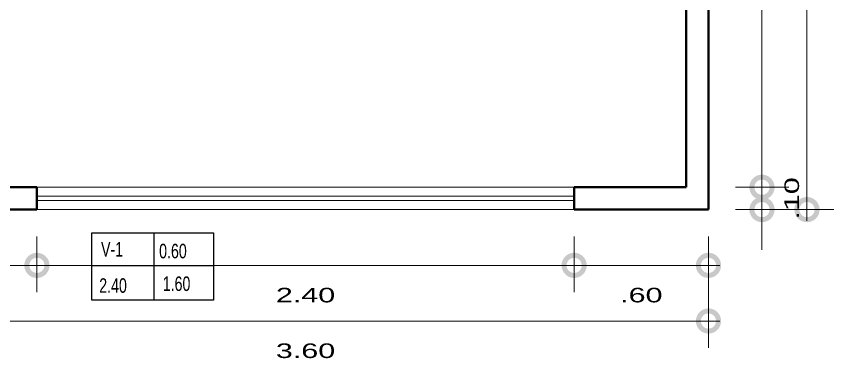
# Model space of a CAD drawing. Header units: inches. Extents: x 155.3 to 248.5, y 20.6 to 88.6.
# Drawn here: x 166.218 to 169.925, y 64.894 to 66.43 of the extents above; entities that cross this region are included whole.
import ezdxf

# ---------------------------------------------------------------- set-up
doc = ezdxf.new("R2010")
doc.units = ezdxf.units.IN
doc.header["$MEASUREMENT"] = 0
doc.linetypes.add('CONTINUA', pattern=[0])
for name, color, linetype in [('COTAS', 252, 'Continuous'), ('MURO', 7, 'Continuous'), ('MURO BAJO', 144, 'Continuous'), ('VENTANAS', 40, 'Continuous')]:
    doc.layers.add(name, color=color, linetype=linetype)
doc.styles.add('Celso', font='swissel.ttf', dxfattribs={"width": 1.5})
doc.styles.get("Standard").update_dxf_attribs({"font": 'arial.ttf'})
doc.dimstyles.new('PLANTA 1-50', dxfattribs={"dimtxt": 0.065, "dimasz": 0.18, "dimexe": 0.12, "dimexo": 0.12, "dimgap": 0.1, "dimtad": 2, "dimzin": 4, "dimdsep": 46, "dimtxsty": 'Celso', "dimblk": 'DOTSMALL', "dimcen": 0.065, "dimdle": 0.05, "dimclrd": 14, "dimclre": 251, "dimclrt": 256, "dimaunit": 1, "dimadec": 4, "dimazin": 1, "dimtfac": 1, "dimtix": 1, "dimtmove": 0, "dimatfit": 3, "dimldrblk": 'DOTSMALL', "dimfxl": 1, "dimlwd": 9, "dimlwe": 9, "dimarcsym": 0})

# ---------------------------------------------------------------- blocks, each defined once
blk = doc.blocks.new('_DotSmall')
at = {"color": 0, "linetype": 'ByBlock', "lineweight": 0, "const_width": 0.5}
blk.add_lwpolyline([(-0.0625, 0, 1), (0.0625, 0, 1)], format="xyb", close=True, dxfattribs=at)
blk = doc.blocks.new('*D27')
at = {"layer": 'COTAS', "color": 251, "linetype": 'CONTINUA', "lineweight": 9, "transparency": 16777216}
blk.add_line((165.7084, 65.4476), (165.7084, 65.1985), dxfattribs=at)
at = {"layer": 'COTAS', "color": 251, "linetype": 'Continuous', "lineweight": 9, "transparency": 16777216}
blk.add_line((166.3084, 65.4476), (166.3084, 65.1985), dxfattribs=at)
at = {"layer": 'COTAS', "color": 14, "linetype": 'CONTINUA', "lineweight": 9, "transparency": 16777216}
blk.add_line((165.6584, 65.3185), (166.3584, 65.3185), dxfattribs=at)
at = {"layer": 'Defpoints', "color": 0, "lineweight": 0, "transparency": 16777216}
for p in [(165.7084, 65.5676), (166.3084, 65.5676), (166.3084, 65.3185)]:
    blk.add_point(p, dxfattribs=at)
at = {"layer": 'COTAS', "color": 14, "lineweight": 9, "transparency": 16777216, "xscale": 0.18, "yscale": 0.18, "zscale": 0.18, "rotation": 180}
blk.add_blockref('_DotSmall', (165.7084, 65.3185), dxfattribs=at)
at = {"layer": 'COTAS', "color": 14, "lineweight": 9, "transparency": 16777216, "xscale": 0.18, "yscale": 0.18, "zscale": 0.18}
blk.add_blockref('_DotSmall', (166.3084, 65.3185), dxfattribs=at)
at = {"layer": 'COTAS', "lineweight": 0, "transparency": 16777216, "insert": (166.0084, 65.1852), "char_height": 0.065, "attachment_point": 5, "style": 'Celso'}
blk.add_mtext('.60', dxfattribs=at)
blk = doc.blocks.new('*D28')
at = {"layer": 'COTAS', "color": 251, "linetype": 'CONTINUA', "lineweight": 9, "transparency": 16777216}
blk.add_line((166.3084, 65.4476), (166.3084, 65.1985), dxfattribs=at)
at = {"layer": 'COTAS', "color": 251, "linetype": 'Continuous', "lineweight": 9, "transparency": 16777216}
blk.add_line((168.7084, 65.4476), (168.7084, 65.1985), dxfattribs=at)
at = {"layer": 'COTAS', "color": 14, "linetype": 'CONTINUA', "lineweight": 9, "transparency": 16777216}
blk.add_line((166.2584, 65.3185), (168.7584, 65.3185), dxfattribs=at)
at = {"layer": 'Defpoints', "color": 0, "lineweight": 0, "transparency": 16777216}
for p in [(166.3084, 65.5676), (168.7084, 65.5676), (168.7084, 65.3185)]:
    blk.add_point(p, dxfattribs=at)
at = {"layer": 'COTAS', "color": 14, "lineweight": 9, "transparency": 16777216, "xscale": 0.18, "yscale": 0.18, "zscale": 0.18, "rotation": 180}
blk.add_blockref('_DotSmall', (166.3084, 65.3185), dxfattribs=at)
at = {"layer": 'COTAS', "color": 14, "lineweight": 9, "transparency": 16777216, "xscale": 0.18, "yscale": 0.18, "zscale": 0.18}
blk.add_blockref('_DotSmall', (168.7084, 65.3185), dxfattribs=at)
at = {"layer": 'COTAS', "lineweight": 0, "transparency": 16777216, "insert": (167.5084, 65.1851), "char_height": 0.065, "attachment_point": 5, "style": 'Celso'}
blk.add_mtext('2.40', dxfattribs=at)
blk = doc.blocks.new('*D29')
at = {"layer": 'COTAS', "color": 251, "linetype": 'CONTINUA', "lineweight": 9, "transparency": 16777216}
blk.add_line((168.7084, 65.4476), (168.7084, 65.1985), dxfattribs=at)
at = {"layer": 'COTAS', "color": 251, "linetype": 'Continuous', "lineweight": 9, "transparency": 16777216}
blk.add_line((169.3084, 65.4476), (169.3084, 65.1985), dxfattribs=at)
at = {"layer": 'COTAS', "color": 14, "linetype": 'CONTINUA', "lineweight": 9, "transparency": 16777216}
blk.add_line((168.6584, 65.3185), (169.3584, 65.3185), dxfattribs=at)
at = {"layer": 'Defpoints', "color": 0, "lineweight": 0, "transparency": 16777216}
for p in [(168.7084, 65.5676), (169.3084, 65.5676), (169.3084, 65.3185)]:
    blk.add_point(p, dxfattribs=at)
at = {"layer": 'COTAS', "color": 14, "lineweight": 9, "transparency": 16777216, "xscale": 0.18, "yscale": 0.18, "zscale": 0.18, "rotation": 180}
blk.add_blockref('_DotSmall', (168.7084, 65.3185), dxfattribs=at)
at = {"layer": 'COTAS', "color": 14, "lineweight": 9, "transparency": 16777216, "xscale": 0.18, "yscale": 0.18, "zscale": 0.18}
blk.add_blockref('_DotSmall', (169.3084, 65.3185), dxfattribs=at)
at = {"layer": 'COTAS', "lineweight": 0, "transparency": 16777216, "insert": (169.0084, 65.1852), "char_height": 0.065, "attachment_point": 5, "style": 'Celso'}
blk.add_mtext('.60', dxfattribs=at)
blk = doc.blocks.new('*D30')
at = {"layer": 'COTAS', "color": 14, "linetype": 'CONTINUA', "lineweight": 9, "transparency": 16777216}
for p, q in [((169.5474, 65.6676), (169.5474, 65.8476)), ((169.5474, 65.5676), (169.5474, 65.6676)), ((169.5474, 65.5676), (169.5474, 65.3876))]:
    blk.add_line(p, q, dxfattribs=at)
at = {"layer": 'COTAS', "color": 251, "linetype": 'Continuous', "lineweight": 9, "transparency": 16777216}
blk.add_line((169.4284, 65.6676), (169.6674, 65.6676), dxfattribs=at)
at = {"layer": 'COTAS', "color": 251, "linetype": 'CONTINUA', "lineweight": 9, "transparency": 16777216}
blk.add_line((169.4284, 65.5676), (169.6674, 65.5676), dxfattribs=at)
at = {"layer": 'Defpoints', "color": 0, "lineweight": 0, "transparency": 16777216}
for p in [(169.3084, 65.6676), (169.5474, 65.6676), (169.3084, 65.5676)]:
    blk.add_point(p, dxfattribs=at)
at = {"layer": 'COTAS', "color": 14, "lineweight": 9, "transparency": 16777216, "xscale": 0.18, "yscale": 0.18, "zscale": 0.18}
for p, rotation in [((169.5474, 65.6676), 270), ((169.5474, 65.5676), 90)]:
    blk.add_blockref('_DotSmall', p, dxfattribs=dict(at, rotation=rotation))
at = {"layer": 'COTAS', "lineweight": 0, "transparency": 16777216, "insert": (169.6808, 65.6176), "char_height": 0.065, "attachment_point": 5, "rotation": 90, "style": 'Celso'}
blk.add_mtext('.10', dxfattribs=at)
blk = doc.blocks.new('*D31')
at = {"layer": 'COTAS', "color": 14, "linetype": 'CONTINUA', "lineweight": 9, "transparency": 16777216}
blk.add_line((169.5474, 65.6176), (169.5474, 69.7689), dxfattribs=at)
at = {"layer": 'COTAS', "color": 251, "linetype": 'Continuous', "lineweight": 9, "transparency": 16777216}
blk.add_line((169.4284, 69.7189), (169.6674, 69.7189), dxfattribs=at)
at = {"layer": 'COTAS', "color": 251, "linetype": 'CONTINUA', "lineweight": 9, "transparency": 16777216}
blk.add_line((169.4284, 65.6676), (169.6674, 65.6676), dxfattribs=at)
at = {"layer": 'Defpoints', "color": 0, "lineweight": 0, "transparency": 16777216}
for p in [(169.3084, 69.7189), (169.5474, 69.7189), (169.3084, 65.6676)]:
    blk.add_point(p, dxfattribs=at)
at = {"layer": 'COTAS', "color": 14, "lineweight": 9, "transparency": 16777216, "xscale": 0.18, "yscale": 0.18, "zscale": 0.18}
for p, rotation in [((169.5474, 69.7189), 90), ((169.5474, 65.6676), 270)]:
    blk.add_blockref('_DotSmall', p, dxfattribs=dict(at, rotation=rotation))
at = {"layer": 'COTAS', "lineweight": 0, "transparency": 16777216, "insert": (169.6808, 67.6932), "char_height": 0.065, "attachment_point": 5, "rotation": 90, "style": 'Celso'}
blk.add_mtext('4.05', dxfattribs=at)
blk = doc.blocks.new('*D118')
at = {"layer": 'COTAS', "color": 251, "linetype": 'CONTINUA', "lineweight": 9, "transparency": 16777216}
blk.add_line((165.7084, 65.4476), (165.7084, 64.9498), dxfattribs=at)
at = {"layer": 'COTAS', "color": 251, "linetype": 'Continuous', "lineweight": 9, "transparency": 16777216}
blk.add_line((169.3084, 65.4476), (169.3084, 64.9498), dxfattribs=at)
at = {"layer": 'COTAS', "color": 14, "linetype": 'CONTINUA', "lineweight": 9, "transparency": 16777216}
blk.add_line((165.6584, 65.0698), (169.3584, 65.0698), dxfattribs=at)
at = {"layer": 'Defpoints', "color": 0, "lineweight": 0, "transparency": 16777216}
for p in [(165.7084, 65.5676), (169.3084, 65.5676), (169.3084, 65.0698)]:
    blk.add_point(p, dxfattribs=at)
at = {"layer": 'COTAS', "color": 14, "lineweight": 9, "transparency": 16777216, "xscale": 0.18, "yscale": 0.18, "zscale": 0.18, "rotation": 180}
blk.add_blockref('_DotSmall', (165.7084, 65.0698), dxfattribs=at)
at = {"layer": 'COTAS', "color": 14, "lineweight": 9, "transparency": 16777216, "xscale": 0.18, "yscale": 0.18, "zscale": 0.18}
blk.add_blockref('_DotSmall', (169.3084, 65.0698), dxfattribs=at)
at = {"layer": 'COTAS', "lineweight": 0, "transparency": 16777216, "insert": (167.5084, 64.9365), "char_height": 0.065, "attachment_point": 5, "style": 'Celso'}
blk.add_mtext('3.60', dxfattribs=at)
blk = doc.blocks.new('*D119')
at = {"layer": 'COTAS', "color": 14, "linetype": 'CONTINUA', "lineweight": 9, "transparency": 16777216}
blk.add_line((169.7485, 65.5176), (169.7485, 71.7689), dxfattribs=at)
at = {"layer": 'COTAS', "color": 251, "linetype": 'Continuous', "lineweight": 9, "transparency": 16777216}
blk.add_line((169.4284, 71.7189), (169.8685, 71.7189), dxfattribs=at)
at = {"layer": 'COTAS', "color": 251, "linetype": 'CONTINUA', "lineweight": 9, "transparency": 16777216}
blk.add_line((169.4284, 65.5676), (169.8685, 65.5676), dxfattribs=at)
at = {"layer": 'Defpoints', "color": 0, "lineweight": 0, "transparency": 16777216}
for p in [(169.3084, 71.7189), (169.7485, 71.7189), (169.3084, 65.5676)]:
    blk.add_point(p, dxfattribs=at)
at = {"layer": 'COTAS', "color": 14, "lineweight": 9, "transparency": 16777216, "xscale": 0.18, "yscale": 0.18, "zscale": 0.18}
for p, rotation in [((169.7485, 71.7189), 90), ((169.7485, 65.5676), 270)]:
    blk.add_blockref('_DotSmall', p, dxfattribs=dict(at, rotation=rotation))
at = {"layer": 'COTAS', "lineweight": 0, "transparency": 16777216, "insert": (169.8819, 68.6432), "char_height": 0.065, "attachment_point": 5, "rotation": 90, "style": 'Celso'}
blk.add_mtext('6.15', dxfattribs=at)

msp = doc.modelspace()

# ---------------------------------------------------------------- linework, layer by layer
for points in [[(166.5544, 65.4635), (167.0976, 65.4635), (167.0976, 65.1635), (166.5544, 65.1635), (166.5544, 65.4635)], [(166.8301, 65.4635), (166.8301, 65.1635)], [(166.5544, 65.3175), (167.0976, 65.3175)]]:
    msp.add_lwpolyline(points)
at = {"layer": 'MURO', "color": 7, "lineweight": 40}
for p, q in [((169.2084, 71.7189), (169.2084, 65.6676)), ((169.3084, 69.7189), (169.3084, 65.5676)), ((166.3084, 65.6676), (165.7084, 65.6676)), ((166.3084, 65.6676), (166.3084, 65.5676)), ((168.7084, 65.6676), (168.7084, 65.5676)), ((168.7084, 65.6676), (169.2084, 65.6676)), ((166.3084, 65.5676), (165.7084, 65.5676)), ((168.7084, 65.5676), (169.3084, 65.5676))]:
    msp.add_line(p, q, dxfattribs=at)
at = {"layer": 'MURO BAJO', "lineweight": 15}
for p, q in [((166.3084, 65.6676), (168.7084, 65.6676)), ((166.3084, 65.5676), (168.7084, 65.5676))]:
    msp.add_line(p, q, dxfattribs=at)
at = {"layer": 'VENTANAS', "lineweight": 20}
for p, q in [((166.3084, 65.6276), (168.7084, 65.6276)), ((166.3084, 65.6076), (168.7084, 65.6076))]:
    msp.add_line(p, q, dxfattribs=at)

# ---------------------------------------------------------------- texts
at = {"width": 0.7}
for s, p in [('V-1', (166.5949, 65.3581)), ('0.60', (166.8544, 65.35)), ('2.40', (166.5868, 65.1959)), ('1.60', (166.8706, 65.204))]:
    msp.add_text(s, height=0.06486, dxfattribs=at).set_placement(p)

# ---------------------------------------------------------------- dimensions: what is measured, and where the dimension line sits
at = {"layer": 'COTAS', "lineweight": 0}
for base, p2, picture, middle in [((169.7485, 71.7189), (169.3084, 71.7189), '*D119', (169.8819, 68.6432)), ((169.5474, 65.6676), (169.3084, 65.6676), '*D30', (169.6808, 65.6176))]:
    dim = msp.add_linear_dim(base=base, p1=(169.3084, 65.5676), p2=p2, angle=90, dimstyle='PLANTA 1-50', dxfattribs=at)
    dim.commit()
    dim.dimension.update_dxf_attribs({"geometry": picture, "text_midpoint": middle})
dim = msp.add_linear_dim(base=(169.5474, 69.7189), p1=(169.3084, 65.6676), p2=(169.3084, 69.7189), angle=90, dimstyle='PLANTA 1-50', override={"dimtmove": 1}, dxfattribs=at)
dim.commit()
dim.dimension.update_dxf_attribs({"geometry": '*D31', "text_midpoint": (169.6808, 67.6932)})
for base, p2, picture, middle in [((166.3084, 65.3185), (166.3084, 65.5676), '*D27', (166.0084, 65.1852)), ((169.3084, 65.0698), (169.3084, 65.5676), '*D118', (167.5084, 64.9365))]:
    dim = msp.add_linear_dim(base=base, p1=(165.7084, 65.5676), p2=p2, dimstyle='PLANTA 1-50', dxfattribs=at)
    dim.commit()
    dim.dimension.update_dxf_attribs({"geometry": picture, "text_midpoint": middle})
for base, p1, p2, picture, middle in [((168.7084, 65.3185), (166.3084, 65.5676), (168.7084, 65.5676), '*D28', (167.5084, 65.1851)), ((169.3084, 65.3185), (168.7084, 65.5676), (169.3084, 65.5676), '*D29', (169.0084, 65.1852))]:
    dim = msp.add_linear_dim(base=base, p1=p1, p2=p2, dimstyle='PLANTA 1-50', override={"dimtmove": 1}, dxfattribs=at)
    dim.commit()
    dim.dimension.update_dxf_attribs({"geometry": picture, "text_midpoint": middle})

doc.saveas('drawing.dxf')
